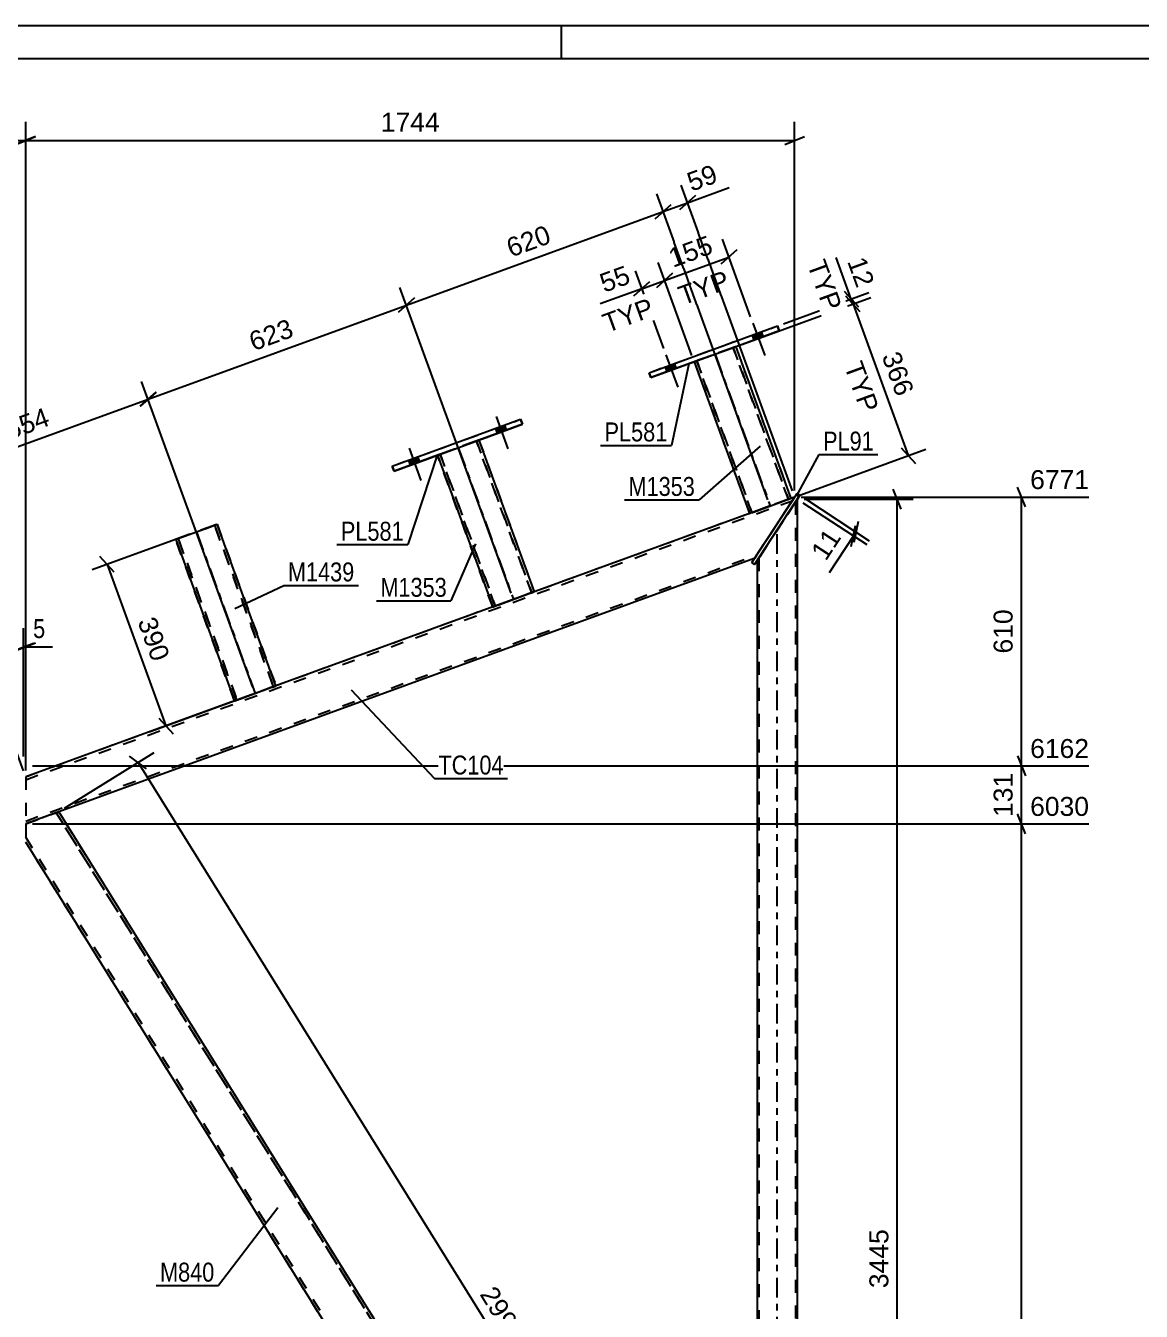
# Model space of a CAD drawing. Header units: millimetres. Extents: x 0 to 841, y 0 to 594.
# Drawn here: x 340 to 508.7, y 399.6 to 594 of the extents above; entities that cross this region are included whole.
import ezdxf

# ---------------------------------------------------------------- set-up
doc = ezdxf.new("R2010")
doc.units = ezdxf.units.MM
doc.linetypes.add('DXK_LINE_DOT2', pattern=[3.9198, 1.9599, -1.9599])
doc.linetypes.add('DXK_LINE_DOT3', pattern=[5.9187, 2.979, -0.9799, 0.9799, -0.9799])
doc.styles.add('Arial', font='ARIAL.TTF', dxfattribs={"height": 0.2})
doc.styles.add('Arial Narrow', font='ARIALN.TTF', dxfattribs={"height": 0.2})

# ---------------------------------------------------------------- blocks, each defined once
blk = doc.blocks.new('Unknown-284933679-1134')
at = {"color": 5, "linetype": 'Continuous'}
for p, q in [((841, 594), (0, 594)), ((421, 589), (421, 594)), ((836, 589), (5, 589))]:
    blk.add_line(p, q, dxfattribs=at)
blk = doc.blocks.new('Part-284933679-2655 - 2603')
at = {"color": 7, "linetype": 'DXK_LINE_DOT2'}
for p, q in [((456.26, 522.74), (339.99, 480.42)), ((339.99, 480), (455.89, 522.18)), ((339.99, 480), (455.89, 522.18)), ((455.69, 522.54), (449.43, 520.26)), ((455.81, 522.05), (450.61, 514.12)), ((455.81, 522.05), (450.61, 514.12)), ((455.67, 521.84), (450.75, 514.33)), ((455.67, 521.84), (450.75, 514.33)), ((455.67, 521.84), (455.79, 522.02)), ((455.79, 522.02), (455.67, 521.84)), ((455.79, 522.02), (455.87, 522.14)), ((455.87, 522.14), (455.79, 522.02)), ((456.05, 522.42), (455.81, 522.05)), ((455.81, 522.05), (456.05, 522.42)), ((455.87, 522.14), (455.89, 522.18)), ((455.89, 522.18), (455.87, 522.14)), ((455.89, 522.18), (455.89, 522.18)), ((456.2, 522.66), (456.05, 522.42)), ((456.05, 522.42), (456.2, 522.66)), ((456.26, 522.74), (456.2, 522.66)), ((456.2, 522.66), (456.26, 522.74)), ((456.26, 522.74), (456.26, 522.74)), ((339.99, 473.75), (450.53, 513.99)), ((339.99, 473.75), (450.53, 513.99)), ((450.22, 513.51), (450.16, 513.43)), ((450.16, 513.43), (450.22, 513.51)), ((450.16, 513.43), (450.16, 513.43)), ((450.16, 513.43), (450.16, 513.43)), ((450.37, 513.76), (450.22, 513.51)), ((450.22, 513.51), (450.37, 513.76)), ((450.61, 514.12), (450.37, 513.76)), ((450.37, 513.76), (450.61, 514.12)), ((450.55, 514.03), (450.53, 513.99)), ((450.53, 513.99), (450.55, 514.03)), ((450.53, 513.99), (450.53, 513.99)), ((450.63, 514.15), (450.55, 514.03)), ((450.55, 514.03), (450.63, 514.15)), ((450.75, 514.33), (450.63, 514.15)), ((450.63, 514.15), (450.75, 514.33)), ((377.82, 494.19), (371.62, 491.94)), ((371.62, 491.94), (371.56, 491.92)), ((339.99, 480.42), (339.99, 473.33)), ((344.99, 475.15), (339.99, 473.33)), ((344.99, 475.15), (339.99, 473.33))]:
    blk.add_line(p, q, dxfattribs=at)
at = {"color": 2, "linetype": 'Continuous'}
for p, q in [((456.26, 522.74), (455.69, 522.54)), ((449.43, 520.26), (377.82, 494.19)), ((450.16, 513.43), (344.99, 475.15)), ((450.16, 513.43), (344.99, 475.15)), ((371.56, 491.92), (339.99, 480.42))]:
    blk.add_line(p, q, dxfattribs=at)
blk = doc.blocks.new('Part-284933679-5419 - 2603')
at = {"color": 7, "linetype": 'DXK_LINE_DOT2'}
for p, q in [((456.35, 521.91), (450.91, 513.6)), ((456.35, 521.91), (450.91, 513.6)), ((456.39, 521.97), (450.92, 513.62)), ((456.25, 521.75), (450.92, 513.62)), ((456.33, 521.88), (456.25, 521.75)), ((456.39, 521.97), (456.33, 521.88)), ((456.35, 521.91), (456.52, 522.17)), ((456.52, 522.17), (456.35, 521.91)), ((456.39, 521.97), (456.41, 522)), ((456.41, 522), (456.39, 521.97)), ((456.41, 522), (456.41, 292.95)), ((456.52, 522.17), (456.64, 522.35)), ((456.64, 522.35), (456.52, 522.17)), ((456.64, 522.35), (456.68, 522.41)), ((456.68, 522.41), (456.64, 522.35)), ((450.58, 513.09), (450.62, 513.16)), ((450.62, 513.16), (450.58, 513.09)), ((450.62, 513.16), (450.74, 513.33)), ((450.74, 513.33), (450.62, 513.16)), ((450.74, 513.33), (450.91, 513.6)), ((450.91, 513.6), (450.74, 513.33)), ((450.87, 513.53), (450.85, 513.5)), ((450.85, 513.5), (450.87, 513.53)), ((450.85, 513.5), (450.85, 297.4)), ((450.92, 513.62), (450.87, 513.53)), ((450.87, 513.53), (450.92, 513.62))]:
    blk.add_line(p, q, dxfattribs=at)
at = {"color": 2, "linetype": 'Continuous'}
for p, q in [((456.68, 292.74), (456.68, 522.41)), ((450.58, 513.09), (450.58, 305.41))]:
    blk.add_line(p, q, dxfattribs=at)
at = {"color": 7, "linetype": 'DXK_LINE_DOT3'}
blk.add_line((453.63, 295.18), (453.63, 517.75), dxfattribs=at)
blk = doc.blocks.new('Part-284933679-2700 - 2603')
at = {"color": 2, "linetype": 'Continuous'}
for p, q in [((395.41, 527.42), (414.83, 534.49)), ((395.69, 526.67), (415.11, 533.74)), ((415.11, 533.74), (408.53, 531.34)), ((414.83, 534.49), (415.11, 533.74)), ((415.11, 533.74), (415.11, 533.74)), ((415.11, 533.74), (415.11, 533.74)), ((402.26, 529.06), (395.69, 526.67)), ((395.69, 526.67), (395.41, 527.42)), ((395.41, 527.42), (395.69, 526.67)), ((395.69, 526.67), (395.69, 526.67))]:
    blk.add_line(p, q, dxfattribs=at)
at = {"color": 7, "linetype": 'DXK_LINE_DOT2'}
for p, q in [((395.41, 527.42), (414.83, 534.49)), ((414.83, 534.49), (414.83, 534.49)), ((415.11, 533.74), (414.83, 534.49)), ((408.53, 531.34), (402.26, 529.06)), ((395.41, 527.42), (395.41, 527.42))]:
    blk.add_line(p, q, dxfattribs=at)
blk = doc.blocks.new('Part-284933679-2715 - 2603')
at = {"color": 7, "linetype": 'DXK_LINE_DOT2'}
for p, q in [((368.33, 518.4), (363.28, 516.56)), ((368.33, 518.4), (363.28, 516.56)), ((363.42, 516.61), (368.18, 518.34)), ((368.47, 518.45), (368.18, 518.34)), ((368.45, 518.44), (368.33, 518.4)), ((368.33, 518.4), (368.45, 518.44)), ((368.53, 518.47), (368.45, 518.44)), ((368.45, 518.44), (368.53, 518.47)), ((368.71, 518.54), (368.47, 518.45)), ((368.56, 518.48), (368.53, 518.47)), ((368.53, 518.47), (368.56, 518.48)), ((368.56, 518.48), (368.56, 518.48)), ((377.45, 494.06), (368.56, 518.48)), ((368.56, 518.48), (377.45, 494.06)), ((368.88, 518.6), (368.71, 518.54)), ((368.93, 518.62), (368.88, 518.6)), ((368.93, 518.62), (368.93, 518.62)), ((368.93, 518.62), (377.82, 494.19)), ((362.73, 516.36), (362.67, 516.34)), ((362.67, 516.34), (362.67, 516.34)), ((371.56, 491.91), (362.67, 516.34)), ((362.89, 516.42), (362.73, 516.36)), ((363.07, 516.48), (362.89, 516.42)), ((363.07, 516.49), (363.04, 516.48)), ((363.04, 516.47), (363.04, 516.48)), ((371.93, 492.05), (363.04, 516.48)), ((363.04, 516.47), (363.07, 516.48)), ((363.04, 516.47), (371.93, 492.05)), ((363.42, 516.61), (363.07, 516.48)), ((363.13, 516.51), (363.07, 516.49)), ((363.07, 516.48), (363.13, 516.51)), ((363.28, 516.56), (363.13, 516.51)), ((363.13, 516.51), (363.15, 516.51)), ((363.15, 516.51), (363.28, 516.56)), ((377.21, 493.97), (372.17, 492.14)), ((377.21, 493.97), (372.17, 492.13)), ((377.07, 493.92), (372.17, 492.13)), ((377.07, 493.92), (377.36, 494.02)), ((377.34, 494.02), (377.21, 493.97)), ((377.21, 493.97), (377.34, 494.02)), ((377.42, 494.05), (377.34, 494.02)), ((377.34, 494.02), (377.42, 494.05)), ((377.36, 494.02), (377.6, 494.11)), ((377.45, 494.06), (377.42, 494.05)), ((377.42, 494.05), (377.45, 494.06)), ((377.45, 494.06), (377.45, 494.06)), ((377.6, 494.11), (377.77, 494.17)), ((377.77, 494.17), (377.82, 494.19)), ((377.82, 494.19), (377.82, 494.19)), ((371.56, 491.91), (371.62, 491.93)), ((371.56, 491.91), (371.56, 491.91)), ((371.62, 491.93), (371.78, 491.99)), ((371.78, 491.99), (372.02, 492.08)), ((371.96, 492.06), (371.93, 492.05)), ((371.93, 492.05), (371.96, 492.06)), ((371.93, 492.05), (371.93, 492.05)), ((372.04, 492.09), (371.96, 492.06)), ((371.96, 492.06), (372.02, 492.08)), ((372.02, 492.08), (372.17, 492.13)), ((372.02, 492.08), (372.04, 492.09)), ((372.04, 492.09), (372.17, 492.14)), ((372.17, 492.13), (372.04, 492.09))]:
    blk.add_line(p, q, dxfattribs=at)
at = {"color": 2, "linetype": 'Continuous'}
for p, q in [((363.42, 516.61), (368.18, 518.34)), ((368.18, 518.34), (368.47, 518.45)), ((368.47, 518.45), (368.71, 518.54)), ((368.71, 518.54), (368.88, 518.6)), ((368.88, 518.6), (368.93, 518.62)), ((377.82, 494.19), (368.93, 518.62)), ((362.67, 516.34), (362.73, 516.36)), ((362.67, 516.34), (371.56, 491.91)), ((362.73, 516.36), (362.89, 516.42)), ((362.89, 516.42), (363.13, 516.51)), ((363.13, 516.51), (363.42, 516.61)), ((372.31, 492.19), (377.07, 493.92)), ((377.36, 494.03), (377.07, 493.92)), ((377.6, 494.11), (377.36, 494.03)), ((377.77, 494.17), (377.6, 494.11)), ((377.82, 494.19), (377.77, 494.17)), ((371.62, 491.94), (371.56, 491.91)), ((371.78, 491.99), (371.62, 491.94)), ((372.02, 492.08), (371.78, 491.99)), ((372.31, 492.19), (372.02, 492.08))]:
    blk.add_line(p, q, dxfattribs=at)
at = {"color": 7, "linetype": 'DXK_LINE_DOT3'}
blk.add_line((365.8, 517.48), (374.69, 493.05), dxfattribs=at)
blk = doc.blocks.new('Bolt-284933679-2660 - 2603')
at = {"linetype": 'Continuous'}
for points in [[(411.29, 532.35), (412.66, 532.85), (412.39, 533.6), (411.01, 533.1)], [(398.13, 527.56), (399.51, 528.06), (399.23, 528.81), (397.86, 528.31)]]:
    blk.add_hatch(color=1, dxfattribs=at).paths.add_polyline_path(points)
at = {"color": 1, "linetype": 'Continuous'}
for p, q in [((411.13, 534.92), (412.91, 530.03)), ((411.01, 533.1), (411.29, 532.35)), ((412.39, 533.6), (412.66, 532.85)), ((397.97, 530.13), (399.75, 525.24)), ((399.23, 528.81), (399.51, 528.06)), ((397.86, 528.31), (398.13, 527.56))]:
    blk.add_line(p, q, dxfattribs=at)
blk = doc.blocks.new('Part-284933679-2795 - 2603')
at = {"color": 2, "linetype": 'Continuous'}
for p, q in [((449.77, 512.83), (456.63, 523.3)), ((450.21, 512.54), (457.07, 523.01)), ((456.63, 523.3), (457.07, 523.01)), ((457.07, 523.01), (456.68, 522.41)), ((449.77, 512.83), (450.21, 512.54)), ((450.21, 512.54), (449.77, 512.83)), ((450.58, 513.09), (450.21, 512.54)), ((450.21, 512.54), (450.21, 512.54))]:
    blk.add_line(p, q, dxfattribs=at)
at = {"color": 7, "linetype": 'DXK_LINE_DOT2'}
for p, q in [((449.77, 512.83), (456.63, 523.3)), ((456.63, 523.3), (457.07, 523.01)), ((456.63, 523.3), (456.63, 523.3)), ((457.07, 523.01), (457.07, 523.01)), ((456.68, 522.41), (450.58, 513.09)), ((449.77, 512.83), (449.77, 512.83))]:
    blk.add_line(p, q, dxfattribs=at)
blk = doc.blocks.new('Bolt-284933679-2684 - 2603')
at = {"linetype": 'Continuous'}
for points in [[(411.29, 532.35), (412.66, 532.85), (412.39, 533.6), (411.01, 533.1)], [(398.13, 527.56), (399.51, 528.06), (399.23, 528.81), (397.86, 528.31)]]:
    blk.add_hatch(color=1, dxfattribs=at).paths.add_polyline_path(points)
at = {"color": 1, "linetype": 'Continuous'}
for p, q in [((411.13, 534.91), (412.91, 530.03)), ((411.01, 533.1), (411.29, 532.35)), ((412.39, 533.6), (412.66, 532.85)), ((397.97, 530.13), (399.75, 525.24)), ((399.23, 528.81), (399.51, 528.06)), ((397.86, 528.31), (398.13, 527.56))]:
    blk.add_line(p, q, dxfattribs=at)
blk = doc.blocks.new('Bolt-284933679-2685 - 2603')
at = {"linetype": 'Continuous'}
for points in [[(450.11, 546.47), (451.49, 546.97), (451.21, 547.72), (449.83, 547.22)], [(436.95, 541.68), (438.33, 542.18), (438.06, 542.93), (436.68, 542.43)]]:
    blk.add_hatch(color=1, dxfattribs=at).paths.add_polyline_path(points)
at = {"color": 1, "linetype": 'Continuous'}
for p, q in [((449.95, 549.04), (451.73, 544.15)), ((449.83, 547.22), (450.11, 546.47)), ((451.21, 547.72), (451.49, 546.97)), ((436.8, 544.25), (438.58, 539.36)), ((436.68, 542.43), (436.95, 541.68)), ((438.06, 542.93), (438.33, 542.18))]:
    blk.add_line(p, q, dxfattribs=at)
blk = doc.blocks.new('Bolt-284933679-2821 - 2603')
at = {"linetype": 'Continuous'}
for points in [[(450.11, 546.47), (451.49, 546.97), (451.21, 547.72), (449.83, 547.22)], [(436.95, 541.68), (438.33, 542.18), (438.06, 542.93), (436.68, 542.43)]]:
    blk.add_hatch(color=1, dxfattribs=at).paths.add_polyline_path(points)
at = {"color": 1, "linetype": 'Continuous'}
for p, q in [((449.95, 549.03), (451.73, 544.15)), ((449.83, 547.22), (450.11, 546.47)), ((451.21, 547.72), (451.49, 546.97)), ((436.8, 544.25), (438.58, 539.36)), ((436.68, 542.43), (436.95, 541.68)), ((438.06, 542.93), (438.33, 542.18))]:
    blk.add_line(p, q, dxfattribs=at)
blk = doc.blocks.new('Part-284933679-2819 - 2603')
at = {"color": 7, "linetype": 'DXK_LINE_DOT2'}
for p, q in [((407.92, 531.13), (402.87, 529.29)), ((407.92, 531.13), (402.87, 529.29)), ((403.01, 529.34), (407.78, 531.07)), ((403.01, 529.34), (407.78, 531.07)), ((407.78, 531.07), (408.06, 531.18)), ((408.06, 531.18), (407.78, 531.07)), ((408.04, 531.17), (407.92, 531.13)), ((407.92, 531.13), (408.04, 531.17)), ((408.12, 531.2), (408.04, 531.17)), ((408.04, 531.17), (408.12, 531.2)), ((408.06, 531.18), (408.31, 531.27)), ((408.31, 531.27), (408.06, 531.18)), ((408.15, 531.21), (408.12, 531.2)), ((408.12, 531.2), (408.15, 531.21)), ((408.15, 531.21), (408.15, 531.21)), ((416.5, 508.27), (408.15, 531.21)), ((408.15, 531.21), (416.5, 508.27)), ((408.31, 531.27), (408.47, 531.33)), ((408.47, 531.33), (408.31, 531.27)), ((408.47, 531.33), (408.53, 531.35)), ((408.53, 531.35), (408.47, 531.33)), ((408.53, 531.35), (408.53, 531.35)), ((408.53, 531.35), (408.53, 531.35)), ((408.53, 531.35), (416.88, 508.41)), ((402.32, 529.09), (402.26, 529.07)), ((402.26, 529.07), (402.32, 529.09)), ((402.26, 529.07), (402.26, 529.07)), ((410.61, 506.13), (402.26, 529.07)), ((402.26, 529.07), (402.26, 529.07)), ((402.48, 529.15), (402.32, 529.09)), ((402.32, 529.09), (402.48, 529.15)), ((402.73, 529.24), (402.48, 529.15)), ((402.48, 529.15), (402.73, 529.24)), ((402.67, 529.21), (402.64, 529.2)), ((402.64, 529.2), (402.67, 529.21)), ((402.64, 529.2), (402.64, 529.2)), ((410.99, 506.27), (402.64, 529.2)), ((402.64, 529.2), (410.99, 506.27)), ((402.75, 529.24), (402.67, 529.21)), ((402.67, 529.21), (402.75, 529.24)), ((403.01, 529.34), (402.73, 529.24)), ((402.73, 529.24), (403.01, 529.34)), ((402.87, 529.29), (402.75, 529.24)), ((402.75, 529.24), (402.87, 529.29)), ((416.27, 508.19), (411.22, 506.35)), ((416.27, 508.19), (411.22, 506.35)), ((416.12, 508.14), (411.22, 506.35)), ((416.12, 508.14), (416.41, 508.24)), ((416.27, 508.19), (416.41, 508.24)), ((416.39, 508.23), (416.27, 508.19)), ((416.47, 508.26), (416.39, 508.23)), ((416.41, 508.24), (416.66, 508.33)), ((416.41, 508.24), (416.47, 508.26)), ((416.5, 508.27), (416.47, 508.26)), ((416.47, 508.26), (416.5, 508.27)), ((416.5, 508.27), (416.5, 508.27)), ((416.66, 508.33), (416.82, 508.39)), ((416.82, 508.39), (416.88, 508.41)), ((416.88, 508.41), (416.88, 508.41)), ((410.61, 506.13), (410.67, 506.15)), ((410.61, 506.13), (410.61, 506.13)), ((410.67, 506.15), (410.83, 506.21)), ((410.83, 506.21), (411.08, 506.3)), ((411.02, 506.28), (410.99, 506.27)), ((410.99, 506.27), (411.02, 506.28)), ((410.99, 506.27), (410.99, 506.27)), ((411.1, 506.31), (411.02, 506.28)), ((411.02, 506.28), (411.08, 506.3)), ((411.08, 506.3), (411.22, 506.35)), ((411.08, 506.3), (411.1, 506.31)), ((411.22, 506.35), (411.1, 506.31)), ((411.1, 506.31), (411.22, 506.35))]:
    blk.add_line(p, q, dxfattribs=at)
at = {"color": 2, "linetype": 'Continuous'}
for p, q in [((408.53, 531.35), (416.88, 508.41)), ((402.26, 529.07), (410.61, 506.13)), ((411.36, 506.4), (416.12, 508.14)), ((416.41, 508.24), (416.12, 508.14)), ((416.66, 508.33), (416.41, 508.24)), ((416.82, 508.39), (416.66, 508.33)), ((416.88, 508.41), (416.82, 508.39)), ((410.67, 506.15), (410.61, 506.13)), ((410.83, 506.21), (410.67, 506.15)), ((411.08, 506.3), (410.83, 506.21)), ((411.36, 506.4), (411.08, 506.3))]:
    blk.add_line(p, q, dxfattribs=at)
at = {"color": 7, "linetype": 'DXK_LINE_DOT3'}
blk.add_line((405.4, 530.21), (413.74, 507.27), dxfattribs=at)
blk = doc.blocks.new('Part-284933679-2756 - 2603')
at = {"color": 2, "linetype": 'Continuous'}
for p, q in [((434.24, 541.54), (453.66, 548.61)), ((453.66, 548.61), (453.93, 547.86)), ((434.51, 540.79), (453.93, 547.86)), ((453.93, 547.86), (447.35, 545.46)), ((453.93, 547.86), (453.93, 547.86)), ((453.93, 547.86), (453.93, 547.86)), ((441.09, 543.18), (434.51, 540.79)), ((434.51, 540.79), (434.24, 541.54)), ((434.24, 541.54), (434.51, 540.79)), ((434.51, 540.79), (434.51, 540.79))]:
    blk.add_line(p, q, dxfattribs=at)
at = {"color": 7, "linetype": 'DXK_LINE_DOT2'}
for p, q in [((434.24, 541.54), (453.66, 548.61)), ((453.66, 548.61), (453.66, 548.61)), ((453.93, 547.86), (453.66, 548.61)), ((447.35, 545.46), (441.09, 543.18)), ((434.24, 541.54), (434.24, 541.54))]:
    blk.add_line(p, q, dxfattribs=at)
blk = doc.blocks.new('Part-284933679-2794 - 2603')
at = {"color": 7, "linetype": 'DXK_LINE_DOT2'}
for p, q in [((344.37, 474.92), (339.99, 473.33)), ((344.37, 474.92), (339.99, 473.33)), ((339.99, 473.33), (344.22, 474.87)), ((344.51, 474.98), (344.22, 474.87)), ((344.37, 474.92), (344.49, 474.97)), ((344.49, 474.97), (344.37, 474.92)), ((344.49, 474.97), (344.57, 475)), ((344.57, 475), (344.49, 474.97)), ((344.76, 475.07), (344.51, 474.98)), ((344.57, 475), (344.6, 475.01)), ((344.6, 475.01), (344.57, 475)), ((344.6, 475.01), (344.6, 475.01)), ((450.58, 304.66), (344.6, 475.01)), ((344.6, 475.01), (450.58, 304.66)), ((344.93, 475.13), (344.76, 475.07)), ((344.99, 475.15), (344.93, 475.13)), ((344.99, 475.15), (344.99, 475.15)), ((450.58, 305.41), (344.99, 475.15)), ((339.99, 473.33), (339.99, 470.57)), ((448.69, 296.58), (339.99, 471.32)), ((448.69, 296.58), (339.99, 471.32)), ((448.31, 296.44), (339.99, 470.57)), ((450.58, 305.41), (450.58, 305.41)), ((450.58, 305.3), (450.58, 303.9)), ((450.58, 304.66), (450.58, 304.66)), ((449.73, 297.61), (450.06, 298.03)), ((450.06, 298.03), (449.73, 297.61)), ((450.06, 298.03), (449.73, 297.61)), ((449.73, 297.61), (450.06, 298.03)), ((450.29, 297.16), (449.73, 297.61)), ((449.73, 297.61), (450.29, 297.16)), ((449.73, 297.61), (450.29, 297.16)), ((450.29, 297.16), (449.73, 297.61)), ((449.73, 297.61), (449.73, 297.61)), ((449.73, 297.61), (449.73, 297.61)), ((450.06, 298.03), (450.58, 297.61)), ((450.58, 297.61), (450.06, 298.03)), ((450.58, 297.61), (450.06, 298.03)), ((450.06, 298.03), (450.58, 297.61)), ((450.06, 298.03), (450.06, 298.03)), ((450.06, 298.03), (450.06, 298.03)), ((450.58, 297.61), (450.58, 297.61)), ((450.58, 297.61), (450.58, 297.61)), ((450.58, 297.61), (450.58, 297.61)), ((448.31, 296.44), (448.37, 296.46)), ((448.31, 296.44), (448.31, 296.44)), ((448.37, 296.46), (448.53, 296.52)), ((448.53, 296.52), (448.78, 296.61)), ((448.72, 296.59), (448.69, 296.58)), ((448.69, 296.58), (448.72, 296.59)), ((448.69, 296.58), (448.69, 296.58)), ((448.8, 296.62), (448.72, 296.59)), ((448.72, 296.59), (448.78, 296.62)), ((448.78, 296.61), (448.93, 296.67)), ((448.78, 296.62), (448.8, 296.62)), ((448.93, 296.67), (448.8, 296.62)), ((448.8, 296.62), (448.93, 296.67)), ((448.93, 296.67), (450.29, 297.16)), ((448.93, 296.67), (450.29, 297.16)), ((448.93, 296.67), (450.29, 297.16)), ((450.29, 297.16), (450.29, 297.16)), ((450.29, 297.16), (450.29, 297.16))]:
    blk.add_line(p, q, dxfattribs=at)
at = {"color": 2, "linetype": 'Continuous'}
for p, q in [((344.22, 474.87), (339.99, 473.33)), ((344.22, 474.87), (344.51, 474.98)), ((344.51, 474.98), (344.76, 475.07)), ((344.76, 475.07), (344.93, 475.13)), ((344.93, 475.13), (344.99, 475.15)), ((344.99, 475.15), (450.58, 305.41)), ((448.31, 296.44), (339.99, 470.57)), ((450.58, 305.41), (450.58, 303.9)), ((450.58, 303.9), (450.58, 297.61)), ((448.37, 296.46), (448.31, 296.44)), ((448.53, 296.52), (448.37, 296.46)), ((448.78, 296.62), (448.53, 296.52)), ((449.08, 296.72), (448.78, 296.62)), ((449.08, 296.72), (450.29, 297.16))]:
    blk.add_line(p, q, dxfattribs=at)
blk = doc.blocks.new('Part-284933679-2820 - 2603')
at = {"color": 7, "linetype": 'DXK_LINE_DOT2'}
for p, q in [((446.74, 545.25), (441.69, 543.41)), ((446.74, 545.24), (441.69, 543.41)), ((446.6, 545.19), (441.69, 543.41)), ((441.84, 543.46), (446.6, 545.19)), ((446.6, 545.19), (446.89, 545.3)), ((446.86, 545.29), (446.6, 545.19)), ((446.86, 545.29), (446.74, 545.25)), ((446.74, 545.24), (446.86, 545.29)), ((447.13, 545.39), (446.86, 545.29)), ((446.95, 545.32), (446.86, 545.29)), ((446.86, 545.29), (446.95, 545.32)), ((446.89, 545.3), (447.13, 545.39)), ((446.97, 545.33), (446.95, 545.32)), ((446.95, 545.32), (446.97, 545.33)), ((446.97, 545.33), (446.97, 545.33)), ((455.32, 522.4), (446.97, 545.33)), ((446.97, 545.33), (455.32, 522.39)), ((447.13, 545.39), (447.29, 545.45)), ((447.29, 545.44), (447.13, 545.39)), ((447.29, 545.45), (447.35, 545.47)), ((447.35, 545.47), (447.29, 545.44)), ((447.35, 545.47), (447.35, 545.47)), ((447.35, 545.47), (447.35, 545.47)), ((447.35, 545.47), (455.7, 522.53)), ((441.14, 543.21), (441.09, 543.19)), ((441.09, 543.19), (441.14, 543.21)), ((441.09, 543.19), (441.09, 543.19)), ((441.09, 543.19), (449.43, 520.25)), ((441.09, 543.19), (441.09, 543.19)), ((441.31, 543.27), (441.14, 543.21)), ((441.14, 543.21), (441.31, 543.27)), ((441.31, 543.27), (441.55, 543.36)), ((441.49, 543.33), (441.31, 543.27)), ((441.49, 543.33), (441.46, 543.32)), ((441.46, 543.32), (441.49, 543.33)), ((441.46, 543.32), (441.46, 543.32)), ((449.81, 520.4), (441.46, 543.32)), ((441.46, 543.32), (449.81, 520.38)), ((441.69, 543.41), (441.49, 543.33)), ((441.57, 543.36), (441.49, 543.33)), ((441.49, 543.33), (441.57, 543.36)), ((441.55, 543.36), (441.84, 543.46)), ((441.69, 543.41), (441.57, 543.36)), ((441.57, 543.36), (441.69, 543.41)), ((455.09, 522.31), (450.04, 520.47)), ((455.09, 522.31), (450.04, 520.47)), ((450.19, 520.52), (454.95, 522.25)), ((454.95, 522.25), (455.23, 522.36)), ((455.09, 522.31), (455.23, 522.36)), ((455.21, 522.35), (455.09, 522.31)), ((455.29, 522.38), (455.21, 522.35)), ((455.23, 522.36), (455.48, 522.45)), ((455.23, 522.36), (455.29, 522.38)), ((455.32, 522.39), (455.29, 522.38)), ((455.29, 522.38), (455.32, 522.39)), ((455.32, 522.39), (455.32, 522.4)), ((455.32, 522.39), (455.32, 522.39)), ((455.48, 522.45), (455.64, 522.51)), ((455.64, 522.51), (455.7, 522.53)), ((455.69, 522.53), (455.7, 522.53)), ((455.7, 522.53), (455.7, 522.54)), ((455.7, 522.53), (455.7, 522.53)), ((449.43, 520.25), (449.49, 520.27)), ((449.43, 520.25), (449.43, 520.26)), ((449.43, 520.25), (449.43, 520.25)), ((449.43, 520.25), (449.44, 520.25)), ((449.49, 520.27), (449.65, 520.33)), ((449.65, 520.33), (449.9, 520.42)), ((449.81, 520.39), (449.81, 520.4)), ((449.84, 520.4), (449.81, 520.38)), ((449.81, 520.39), (449.84, 520.4)), ((449.81, 520.38), (449.81, 520.39)), ((449.92, 520.42), (449.84, 520.4)), ((449.84, 520.4), (449.9, 520.42)), ((449.9, 520.42), (450.19, 520.52)), ((449.9, 520.42), (449.92, 520.43)), ((450.04, 520.47), (449.92, 520.42)), ((449.92, 520.43), (450.04, 520.47))]:
    blk.add_line(p, q, dxfattribs=at)
at = {"color": 7, "linetype": 'DXK_LINE_DOT3'}
blk.add_line((444.22, 544.33), (452.57, 521.39), dxfattribs=at)
at = {"color": 2, "linetype": 'Continuous'}
for p, q in [((447.35, 545.47), (455.7, 522.54)), ((441.09, 543.19), (449.43, 520.26)), ((450.19, 520.52), (454.95, 522.26)), ((455.23, 522.36), (454.95, 522.26)), ((455.48, 522.45), (455.23, 522.36)), ((455.64, 522.51), (455.48, 522.45)), ((455.64, 522.51), (455.69, 522.53)), ((449.44, 520.25), (449.49, 520.27)), ((449.65, 520.33), (449.49, 520.27)), ((449.9, 520.42), (449.65, 520.33)), ((450.19, 520.52), (449.9, 520.42))]:
    blk.add_line(p, q, dxfattribs=at)
blk = doc.blocks.new('StraightDimension-284933679-9698 - 2603')
at = {"color": 7, "linetype": 'Continuous'}
for p, q in [((440.74, 544.12), (435.63, 558.18)), ((436.46, 545.19), (432.18, 556.92)), ((437.81, 556.57), (435.4, 554.42)), ((431.96, 553.17), (434.36, 555.32)), ((433.16, 554.24), (436.6, 555.5))]:
    blk.add_line(p, q, dxfattribs=at)
at = {"color": 0}
blk.add_wipeout([(432.41, 554.77), (430.97, 558.72), (425.67, 556.78), (427.1, 552.84)], dxfattribs=at)
at = {"color": 7, "linetype": 'Continuous'}
blk.add_line((433.16, 554.24), (426.87, 551.95), dxfattribs=at)
at = {"color": 0, "linetype": 'Continuous'}
blk.add_wipeout([(435.97, 549.84), (434.54, 553.79), (426.1, 550.72), (427.54, 546.77)], dxfattribs=at)
at = {"color": 7, "linetype": 'Continuous'}
blk.add_line((433.16, 554.24), (426.87, 551.95), dxfattribs=at)
at = {"color": 3, "style": 'Arial'}
blk.add_text('55', height=2.865, rotation=20.002, dxfattribs=at).set_placement((427.46, 553.61))
at = {"color": 3, "linetype": 'Continuous', "style": 'Arial'}
blk.add_text('TYP', height=2.865, rotation=20.002, dxfattribs=at).set_placement((427.9, 547.54))
blk = doc.blocks.new('StraightDimension-284933679-9532 - 2603')
at = {"color": 7, "linetype": 'Continuous'}
for p, q in [((357.29, 536.47), (359.7, 538.62)), ((374.35, 493.99), (357.52, 540.22)), ((323.79, 524.92), (358.5, 537.55)), ((339.64, 481.36), (322.82, 527.59)), ((325, 525.99), (322.59, 523.84))]:
    blk.add_line(p, q, dxfattribs=at)
at = {"color": 0}
blk.add_wipeout([(344.59, 533.28), (343.15, 537.23), (335.75, 534.54), (337.19, 530.59)], dxfattribs=at)
at = {"color": 3, "style": 'Arial'}
blk.add_text('554', height=2.865, rotation=20.002, dxfattribs=at).set_placement((337.55, 531.36))
blk = doc.blocks.new('StraightDimension-284933679-9414 - 2603')
at = {"color": 7, "linetype": 'Continuous'}
for p, q in [((491.17, 471.83), (489.97, 474.83)), ((340.99, 473.33), (500.76, 473.33)), ((490.57, 292.34), (490.57, 473.33)), ((489.97, 293.84), (491.17, 290.84)), ((457.33, 292.34), (500.76, 292.34))]:
    blk.add_line(p, q, dxfattribs=at)
at = {"color": 0, "linetype": 'Continuous'}
blk.add_wipeout([(501.36, 473.93), (501.36, 478.13), (491.27, 478.13), (491.27, 473.93)], dxfattribs=at)
at = {"color": 0}
blk.add_wipeout([(489.82, 387.88), (485.62, 387.88), (485.62, 377.78), (489.82, 377.78)], dxfattribs=at)
at = {"color": 3, "linetype": 'Continuous', "style": 'Arial'}
blk.add_text('6030', height=2.865, dxfattribs=at).set_placement((491.87, 474.53))
at = {"color": 3, "style": 'Arial'}
blk.add_text('2715', height=2.865, rotation=90.0002, dxfattribs=at).set_placement((489.22, 378.38))
blk = doc.blocks.new('StraightDimension-284933679-9973 - 2603')
at = {"color": 7, "linetype": 'Continuous'}
for p, q in [((472.38, 520.91), (471.18, 523.91)), ((457.68, 522.41), (474.18, 522.41)), ((471.78, 292.74), (471.78, 522.41))]:
    blk.add_line(p, q, dxfattribs=at)
at = {"color": 0}
blk.add_wipeout([(471.03, 412.62), (466.83, 412.62), (466.83, 402.53), (471.03, 402.53)], dxfattribs=at)
at = {"color": 3, "style": 'Arial'}
blk.add_text('3445', height=2.865, rotation=90.0002, dxfattribs=at).set_placement((470.43, 403.13))
blk = doc.blocks.new('StraightDimension-284933679-3120 - 2603')
at = {"color": 7, "linetype": 'Continuous'}
for p, q in [((339.65, 483.49), (339.65, 502.92)), ((339.99, 483.09), (339.99, 502.92)), ((338.15, 499.47), (341.15, 500.67)), ((341.49, 500.67), (338.49, 499.47)), ((339.65, 500.07), (339.99, 500.07))]:
    blk.add_line(p, q, dxfattribs=at)
at = {"color": 0}
blk.add_wipeout([(343.54, 500.82), (343.54, 505.02), (340.51, 505.02), (340.51, 500.82)], dxfattribs=at)
at = {"color": 7, "linetype": 'Continuous'}
blk.add_line((339.99, 500.07), (344.06, 500.07), dxfattribs=at)
blk.add_line((339.99, 500.07), (344.06, 500.07), dxfattribs=at)
at = {"color": 3, "style": 'Arial Narrow'}
blk.add_text('5', height=2.86, dxfattribs=at).set_placement((341.11, 501.42))
blk = doc.blocks.new('StraightDimension-284933679-9697 - 2603')
at = {"color": 7, "linetype": 'Continuous'}
for p, q in [((447.52, 560.11), (445.11, 557.95)), ((449.61, 549.97), (445.34, 561.71)), ((440.74, 544.12), (435.63, 558.18)), ((436.6, 555.5), (446.31, 559.03)), ((435.4, 554.42), (437.81, 556.57))]:
    blk.add_line(p, q, dxfattribs=at)
at = {"color": 0}
blk.add_wipeout([(444.9, 559.32), (443.46, 563.26), (436.07, 560.57), (437.5, 556.62)], dxfattribs=at)
at = {"color": 0, "linetype": 'Continuous'}
blk.add_wipeout([(447.42, 554.01), (445.98, 557.95), (437.55, 554.88), (438.99, 550.94)], dxfattribs=at)
at = {"color": 3, "style": 'Arial'}
blk.add_text('155', height=2.865, rotation=20.002, dxfattribs=at).set_placement((437.86, 557.39))
at = {"color": 3, "linetype": 'Continuous', "style": 'Arial'}
blk.add_text('TYP', height=2.865, rotation=20.002, dxfattribs=at).set_placement((439.35, 551.71))
blk = doc.blocks.new('StraightDimension-284933679-9412 - 2603')
at = {"color": 7, "linetype": 'Continuous'}
for p, q in [((491.17, 521.24), (489.97, 524.24)), ((457.26, 522.74), (500.76, 522.74)), ((490.57, 482.09), (490.57, 522.74)), ((340.99, 482.09), (500.76, 482.09)), ((489.97, 483.59), (491.17, 480.59))]:
    blk.add_line(p, q, dxfattribs=at)
at = {"color": 0, "linetype": 'Continuous'}
blk.add_wipeout([(501.36, 523.34), (501.36, 527.54), (491.27, 527.54), (491.27, 523.34)], dxfattribs=at)
at = {"color": 0}
blk.add_wipeout([(489.82, 506.35), (485.62, 506.35), (485.62, 498.48), (489.82, 498.48)], dxfattribs=at)
at = {"color": 3, "linetype": 'Continuous', "style": 'Arial'}
blk.add_text('6771', height=2.865, dxfattribs=at).set_placement((491.87, 523.94))
at = {"color": 3, "style": 'Arial'}
blk.add_text('610', height=2.865, rotation=90.0002, dxfattribs=at).set_placement((489.22, 499.08))
blk = doc.blocks.new('StraightDimension-284933679-9413 - 2603')
at = {"color": 7, "linetype": 'Continuous'}
for p, q in [((340.99, 482.09), (500.76, 482.09)), ((489.97, 483.59), (491.17, 480.59)), ((490.57, 473.33), (490.57, 482.09)), ((491.17, 471.83), (489.97, 474.83)), ((340.99, 473.33), (500.76, 473.33))]:
    blk.add_line(p, q, dxfattribs=at)
at = {"color": 0, "linetype": 'Continuous'}
blk.add_wipeout([(501.36, 482.69), (501.36, 486.89), (491.27, 486.89), (491.27, 482.69)], dxfattribs=at)
at = {"color": 0}
blk.add_wipeout([(489.82, 481.64), (485.62, 481.64), (485.62, 473.77), (489.82, 473.77)], dxfattribs=at)
at = {"color": 3, "linetype": 'Continuous', "style": 'Arial'}
blk.add_text('6162', height=2.865, dxfattribs=at).set_placement((491.87, 483.29))
at = {"color": 3, "style": 'Arial'}
blk.add_text('131', height=2.865, rotation=90.0002, dxfattribs=at).set_placement((489.22, 474.37))
blk = doc.blocks.new('StraightDimension-284933679-9486 - 2603')
at = {"color": 7, "linetype": 'Continuous'}
for p, q in [((457.52, 521.86), (467.16, 515.54)), ((457.91, 522.46), (467.55, 516.14)), ((465.87, 519.04), (465.23, 515.87)), ((464.83, 515.27), (465.47, 518.44)), ((465.15, 516.86), (465.55, 517.46))]:
    blk.add_line(p, q, dxfattribs=at)
at = {"color": 0}
blk.add_wipeout([(464.24, 516.83), (460.73, 519.13), (457.63, 514.41), (461.15, 512.11)], dxfattribs=at)
at = {"color": 7, "linetype": 'Continuous'}
blk.add_line((465.15, 516.86), (461.48, 511.26), dxfattribs=at)
blk.add_line((465.15, 516.86), (461.48, 511.26), dxfattribs=at)
at = {"color": 3, "style": 'Arial'}
blk.add_text('11', height=2.865, rotation=56.7801, dxfattribs=at).set_placement((460.97, 512.94))
blk = doc.blocks.new('StraightDimension-284933679-9529 - 2603')
at = {"color": 7, "linetype": 'Continuous'}
for p, q in [((455.92, 523.68), (439.09, 569.91)), ((452.22, 522.33), (435.4, 568.57)), ((441.27, 568.31), (438.86, 566.16)), ((435.17, 564.81), (437.57, 566.97)), ((436.37, 565.89), (440.07, 567.23))]:
    blk.add_line(p, q, dxfattribs=at)
at = {"color": 0}
blk.add_wipeout([(445.61, 570.05), (444.17, 574), (438.87, 572.07), (440.3, 568.12)], dxfattribs=at)
at = {"color": 7, "linetype": 'Continuous'}
blk.add_line((440.07, 567.23), (446.36, 569.52), dxfattribs=at)
blk.add_line((440.07, 567.23), (446.36, 569.52), dxfattribs=at)
at = {"color": 3, "style": 'Arial'}
blk.add_text('59', height=2.865, rotation=20.002, dxfattribs=at).set_placement((440.66, 568.89))
blk = doc.blocks.new('StraightDimension-284933679-9530 - 2603')
at = {"color": 7, "linetype": 'Continuous'}
for p, q in [((452.22, 522.33), (435.4, 568.57)), ((397.55, 551.76), (436.37, 565.89)), ((435.17, 564.81), (437.57, 566.97)), ((413.4, 508.21), (396.58, 554.44)), ((398.76, 552.84), (396.35, 550.68))]:
    blk.add_line(p, q, dxfattribs=at)
at = {"color": 0}
blk.add_wipeout([(420.4, 560.88), (418.97, 564.82), (411.57, 562.13), (413.01, 558.18)], dxfattribs=at)
at = {"color": 3, "style": 'Arial'}
blk.add_text('620', height=2.865, rotation=20.002, dxfattribs=at).set_placement((413.36, 558.95))
blk = doc.blocks.new('StraightDimension-284933679-9531 - 2603')
at = {"color": 7, "linetype": 'Continuous'}
for p, q in [((413.4, 508.21), (396.58, 554.44)), ((396.35, 550.68), (398.76, 552.84)), ((358.5, 537.55), (397.55, 551.76)), ((359.7, 538.62), (357.29, 536.47)), ((374.35, 493.99), (357.52, 540.22))]:
    blk.add_line(p, q, dxfattribs=at)
at = {"color": 0}
blk.add_wipeout([(381.47, 546.7), (380.03, 550.65), (372.63, 547.96), (374.07, 544.01)], dxfattribs=at)
at = {"color": 3, "style": 'Arial'}
blk.add_text('623', height=2.865, rotation=20.002, dxfattribs=at).set_placement((374.43, 544.78))
blk = doc.blocks.new('StraightDimension-284933679-9579 - 2603')
at = {"color": 7, "linetype": 'Continuous'}
for p, q in [((364.86, 517.14), (350.04, 511.74)), ((353.37, 511.36), (351.22, 513.77)), ((352.3, 512.56), (361.19, 488.13)), ((373.75, 492.7), (358.94, 487.31)), ((360.11, 489.33), (362.27, 486.92))]:
    blk.add_line(p, q, dxfattribs=at)
at = {"color": 0}
blk.add_wipeout([(358.8, 496.9), (362.74, 498.34), (360.05, 505.74), (356.1, 504.3)], dxfattribs=at)
at = {"color": 3, "style": 'Arial'}
blk.add_text('390', height=2.865, rotation=-69.9983, dxfattribs=at).set_placement((356.87, 503.94))
blk = doc.blocks.new('StraightDimension-284933679-9741 - 2603')
at = {"color": 7, "linetype": 'Continuous'}
for p, q in [((339.99, 481.42), (339.99, 579.49)), ((456.26, 523.74), (456.26, 579.49)), ((341.49, 577.24), (338.49, 576.04)), ((339.99, 576.64), (456.26, 576.64)), ((454.76, 576.04), (457.76, 577.24))]:
    blk.add_line(p, q, dxfattribs=at)
at = {"color": 0}
blk.add_wipeout([(403.17, 577.39), (403.17, 581.59), (393.08, 581.59), (393.08, 577.39)], dxfattribs=at)
at = {"color": 3, "style": 'Arial'}
blk.add_text('1744', height=2.865, dxfattribs=at).set_placement((393.68, 577.99))
blk = doc.blocks.new('StraightDimension-284933679-9742 - 2603')
at = {"color": 7, "linetype": 'Continuous'}
for p, q in [((306.65, 481.42), (306.65, 579.49)), ((339.99, 481.42), (339.99, 579.49)), ((308.15, 577.24), (305.15, 576.04)), ((306.65, 576.64), (339.99, 576.64)), ((338.49, 576.04), (341.49, 577.24))]:
    blk.add_line(p, q, dxfattribs=at)
at = {"color": 0}
blk.add_wipeout([(327.26, 577.39), (327.26, 581.59), (319.38, 581.59), (319.38, 577.39)], dxfattribs=at)
at = {"color": 3, "style": 'Arial'}
blk.add_text('500', height=2.865, dxfattribs=at).set_placement((319.98, 577.99))
blk = doc.blocks.new('StraightDimension-284933679-9798 - 2603')
at = {"color": 7, "linetype": 'Continuous'}
for p, q in [((345.84, 475.68), (359.39, 484.1)), ((358.27, 481.64), (355.66, 483.56)), ((356.97, 482.6), (462.56, 312.86)), ((451.43, 305.94), (464.98, 314.37)), ((461.26, 313.82), (463.86, 311.91))]:
    blk.add_line(p, q, dxfattribs=at)
at = {"color": 0}
blk.add_wipeout([(413.06, 393.84), (416.63, 396.06), (411.3, 404.63), (407.73, 402.41)], dxfattribs=at)
at = {"color": 3, "style": 'Arial'}
blk.add_text('2998', height=2.865, rotation=-58.1151, dxfattribs=at).set_placement((408.56, 402.22))
blk = doc.blocks.new('StraightDimension-284933679-21529 - 2603')
at = {"color": 7, "linetype": 'Continuous'}
for p, q in [((448.29, 545.8), (467.77, 552.9)), ((466.17, 550.72), (464.02, 553.13)), ((465.1, 551.92), (473.44, 529)), ((456.63, 522.88), (476.12, 529.97)), ((472.36, 530.2), (474.52, 527.79))]:
    blk.add_line(p, q, dxfattribs=at)
at = {"color": 0}
blk.add_wipeout([(471.32, 537.02), (475.27, 538.45), (472.57, 545.85), (468.63, 544.41)], dxfattribs=at)
at = {"color": 0, "linetype": 'Continuous'}
blk.add_wipeout([(466.01, 534.5), (469.96, 535.93), (466.89, 544.37), (462.94, 542.93)], dxfattribs=at)
at = {"color": 3, "style": 'Arial'}
blk.add_text('366', height=2.865, rotation=-69.9983, dxfattribs=at).set_placement((469.4, 544.05))
at = {"color": 3, "linetype": 'Continuous', "style": 'Arial'}
blk.add_text('TYP', height=2.865, rotation=-69.9983, dxfattribs=at).set_placement((463.71, 542.57))
blk = doc.blocks.new('StraightDimension-284933679-21530 - 2603')
at = {"color": 7, "linetype": 'Continuous'}
for p, q in [((448.29, 545.8), (467.77, 552.9)), ((454.57, 548.95), (467.5, 553.66)), ((463.74, 553.89), (465.9, 551.48)), ((466.17, 550.72), (464.02, 553.13)), ((464.82, 552.68), (465.1, 551.92))]:
    blk.add_line(p, q, dxfattribs=at)
at = {"color": 0}
blk.add_wipeout([(465.34, 553.43), (469.29, 554.87), (467.36, 560.18), (463.41, 558.74)], dxfattribs=at)
at = {"color": 7, "linetype": 'Continuous'}
blk.add_line((464.82, 552.68), (462.53, 558.98), dxfattribs=at)
at = {"color": 0, "linetype": 'Continuous'}
blk.add_wipeout([(460.42, 549.87), (464.36, 551.3), (461.29, 559.74), (457.35, 558.3)], dxfattribs=at)
at = {"color": 7, "linetype": 'Continuous'}
blk.add_line((464.82, 552.68), (462.53, 558.98), dxfattribs=at)
at = {"color": 3, "linetype": 'Continuous', "style": 'Arial'}
blk.add_text('TYP', height=2.865, rotation=-69.9983, dxfattribs=at).set_placement((458.12, 557.94))
at = {"color": 3, "style": 'Arial'}
blk.add_text('12', height=2.865, rotation=-69.9983, dxfattribs=at).set_placement((464.18, 558.38))
blk = doc.blocks.new('Mark-284933679-2651 - 2603')
at = {"color": 0}
blk.add_wipeout([(412.26, 480.79), (412.26, 483.79), (402.4, 483.79), (402.4, 480.79)], dxfattribs=at)
blk.add_wipeout([(412.26, 480.79), (412.26, 483.79), (402.4, 483.79), (402.4, 480.79)], dxfattribs=at)
at = {"color": 30, "linetype": 'Continuous'}
for p, q in [((389.2, 493.59), (401.8, 480.19)), ((401.8, 480.19), (412.86, 480.19))]:
    blk.add_line(p, q, dxfattribs=at)
at = {"color": 3, "style": 'Arial Narrow'}
blk.add_text('TC104', height=2.863, dxfattribs=at).set_placement((402.4, 480.79))
blk = doc.blocks.new('Mark-284933679-2790 - 2603')
at = {"color": 0}
blk.add_wipeout([(368.52, 404.12), (368.52, 407.12), (360.3, 407.12), (360.3, 404.12)], dxfattribs=at)
blk.add_wipeout([(368.52, 404.12), (368.52, 407.12), (360.3, 407.12), (360.3, 404.12)], dxfattribs=at)
at = {"color": 30, "linetype": 'Continuous'}
for p in [(378.13, 415.27), (359.7, 403.52)]:
    blk.add_line(p, (369.12, 403.52), dxfattribs=at)
at = {"color": 3, "style": 'Arial Narrow'}
blk.add_text('M840', height=2.863, dxfattribs=at).set_placement((360.3, 404.12))
blk = doc.blocks.new('Mark-284933679-2696 - 2603')
at = {"color": 0}
blk.add_wipeout([(397.16, 516.14), (397.16, 519.14), (387.65, 519.14), (387.65, 516.14)], dxfattribs=at)
blk.add_wipeout([(397.16, 516.14), (397.16, 519.14), (387.65, 519.14), (387.65, 516.14)], dxfattribs=at)
at = {"color": 30, "linetype": 'Continuous'}
for p in [(402.23, 529.05), (387.05, 515.54)]:
    blk.add_line(p, (397.76, 515.54), dxfattribs=at)
at = {"color": 3, "style": 'Arial Narrow'}
blk.add_text('PL581', height=2.863, dxfattribs=at).set_placement((387.65, 516.14))
blk = doc.blocks.new('Mark-284933679-2711 - 2603')
at = {"color": 0}
blk.add_wipeout([(389.7, 509.99), (389.7, 512.99), (379.64, 512.99), (379.64, 509.99)], dxfattribs=at)
blk.add_wipeout([(389.7, 509.99), (389.7, 512.99), (379.64, 512.99), (379.64, 509.99)], dxfattribs=at)
at = {"color": 30, "linetype": 'Continuous'}
for p, q in [((371.61, 505.91), (379.04, 509.39)), ((379.04, 509.39), (390.3, 509.39))]:
    blk.add_line(p, q, dxfattribs=at)
at = {"color": 3, "style": 'Arial Narrow'}
blk.add_text('M1439', height=2.863, dxfattribs=at).set_placement((379.64, 509.99))
blk = doc.blocks.new('Mark-284933679-2815 - 2603')
at = {"color": 0}
blk.add_wipeout([(403.67, 507.66), (403.67, 510.66), (393.62, 510.66), (393.62, 507.66)], dxfattribs=at)
blk.add_wipeout([(403.67, 507.66), (403.67, 510.66), (393.62, 510.66), (393.62, 507.66)], dxfattribs=at)
at = {"color": 30, "linetype": 'Continuous'}
for p in [(407.99, 515.65), (393.02, 507.06)]:
    blk.add_line(p, (404.27, 507.06), dxfattribs=at)
at = {"color": 3, "style": 'Arial Narrow'}
blk.add_text('M1353', height=2.863, dxfattribs=at).set_placement((393.62, 507.66))
blk = doc.blocks.new('Mark-284933679-2752 - 2603')
at = {"color": 0}
blk.add_wipeout([(437.03, 531.15), (437.03, 534.15), (427.52, 534.15), (427.52, 531.15)], dxfattribs=at)
blk.add_wipeout([(437.03, 531.15), (437.03, 534.15), (427.52, 534.15), (427.52, 531.15)], dxfattribs=at)
at = {"color": 30, "linetype": 'Continuous'}
for p in [(440.25, 542.88), (426.92, 530.55)]:
    blk.add_line(p, (437.63, 530.55), dxfattribs=at)
at = {"color": 3, "style": 'Arial Narrow'}
blk.add_text('PL581', height=2.863, dxfattribs=at).set_placement((427.52, 531.15))
blk = doc.blocks.new('Mark-284933679-9479 - 2603')
at = {"color": 0}
blk.add_wipeout([(468.23, 529.77), (468.23, 532.77), (460.56, 532.77), (460.56, 529.77)], dxfattribs=at)
blk.add_wipeout([(468.23, 529.77), (468.23, 532.77), (460.56, 532.77), (460.56, 529.77)], dxfattribs=at)
at = {"color": 30, "linetype": 'Continuous'}
for p, q in [((456.56, 522.85), (459.96, 529.17)), ((459.96, 529.17), (468.83, 529.17))]:
    blk.add_line(p, q, dxfattribs=at)
at = {"color": 3, "style": 'Arial Narrow'}
blk.add_text('PL91', height=2.863, dxfattribs=at).set_placement((460.56, 529.77))
blk = doc.blocks.new('Mark-284933679-9497 - 2603')
at = {"color": 0}
blk.add_wipeout([(441.2, 522.91), (441.2, 525.91), (431.14, 525.91), (431.14, 522.91)], dxfattribs=at)
blk.add_wipeout([(441.2, 522.91), (441.2, 525.91), (431.14, 525.91), (431.14, 522.91)], dxfattribs=at)
at = {"color": 30, "linetype": 'Continuous'}
for p in [(451.03, 530.42), (430.54, 522.31)]:
    blk.add_line(p, (441.8, 522.31), dxfattribs=at)
at = {"color": 3, "style": 'Arial Narrow'}
blk.add_text('M1353', height=2.863, dxfattribs=at).set_placement((431.14, 522.91))

msp = doc.modelspace()

# ---------------------------------------------------------------- block references
for name in ['Unknown-284933679-1134', 'Part-284933679-2756 - 2603', 'Bolt-284933679-2685 - 2603', 'Bolt-284933679-2821 - 2603', 'Part-284933679-2820 - 2603', 'Bolt-284933679-2660 - 2603', 'Bolt-284933679-2684 - 2603', 'Part-284933679-2700 - 2603', 'Part-284933679-2819 - 2603', 'Part-284933679-2795 - 2603', 'Part-284933679-2655 - 2603', 'Part-284933679-5419 - 2603', 'Part-284933679-2715 - 2603', 'Part-284933679-2794 - 2603']:
    msp.add_blockref(name, (0, 0))

# ---------------------------------------------------------------- next in the draw order: block references
for name in ['StraightDimension-284933679-9698 - 2603', 'StraightDimension-284933679-9532 - 2603', 'StraightDimension-284933679-9414 - 2603']:
    msp.add_blockref(name, (0, 0))

# ---------------------------------------------------------------- next in the draw order: block references
for name in ['StraightDimension-284933679-9697 - 2603', 'StraightDimension-284933679-9973 - 2603', 'StraightDimension-284933679-3120 - 2603']:
    msp.add_blockref(name, (0, 0))

# ---------------------------------------------------------------- next in the draw order: block references
msp.add_blockref('StraightDimension-284933679-9412 - 2603', (0, 0))

# ---------------------------------------------------------------- next in the draw order: block references
for name in ['StraightDimension-284933679-9529 - 2603', 'StraightDimension-284933679-9486 - 2603', 'StraightDimension-284933679-9413 - 2603']:
    msp.add_blockref(name, (0, 0))

# ---------------------------------------------------------------- next in the draw order: block references
msp.add_blockref('StraightDimension-284933679-9530 - 2603', (0, 0))

# ---------------------------------------------------------------- next in the draw order: block references
msp.add_blockref('StraightDimension-284933679-9531 - 2603', (0, 0))

# ---------------------------------------------------------------- next in the draw order: block references
msp.add_blockref('StraightDimension-284933679-9579 - 2603', (0, 0))

# ---------------------------------------------------------------- next in the draw order: block references
msp.add_blockref('StraightDimension-284933679-9741 - 2603', (0, 0))

# ---------------------------------------------------------------- next in the draw order: block references
for name in ['StraightDimension-284933679-9742 - 2603', 'StraightDimension-284933679-21529 - 2603', 'Mark-284933679-2752 - 2603', 'Mark-284933679-2696 - 2603', 'Mark-284933679-2711 - 2603', 'StraightDimension-284933679-9798 - 2603']:
    msp.add_blockref(name, (0, 0))

# ---------------------------------------------------------------- next in the draw order: block references
for name in ['StraightDimension-284933679-21530 - 2603', 'Mark-284933679-9479 - 2603', 'Mark-284933679-9497 - 2603', 'Mark-284933679-2815 - 2603', 'Mark-284933679-2651 - 2603', 'Mark-284933679-2790 - 2603']:
    msp.add_blockref(name, (0, 0))

doc.saveas('drawing.dxf')
